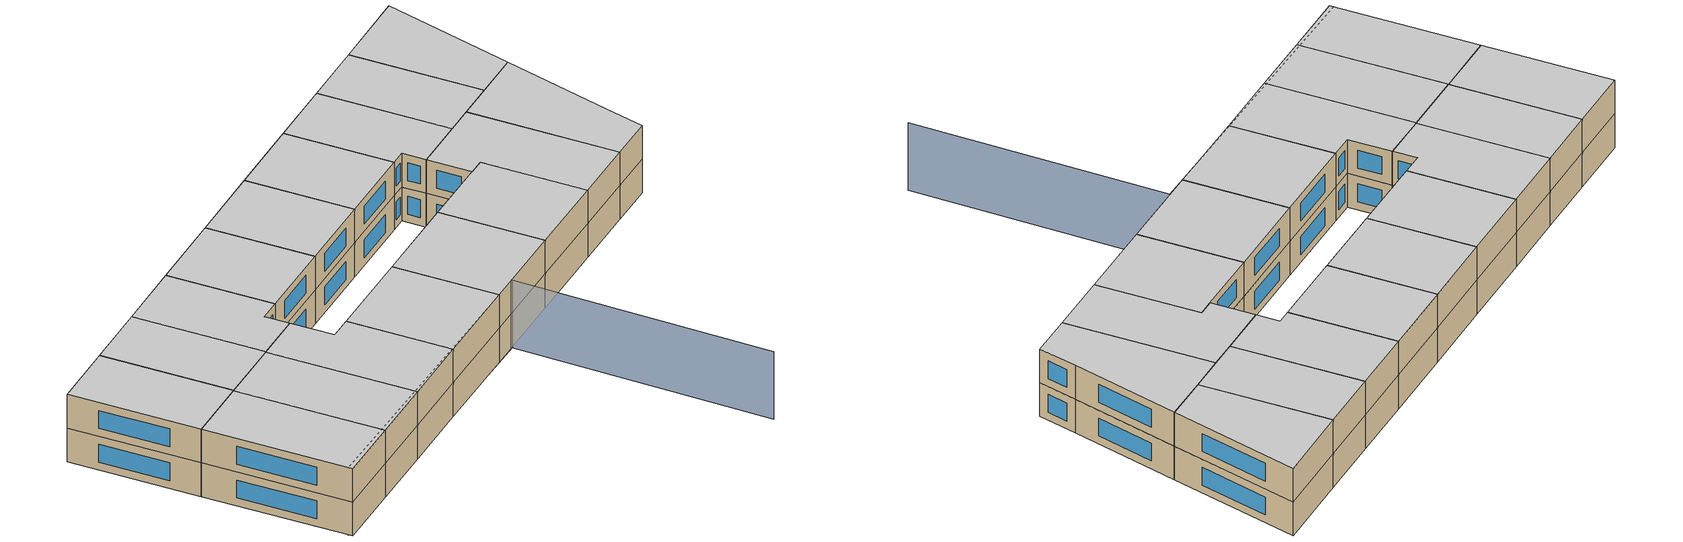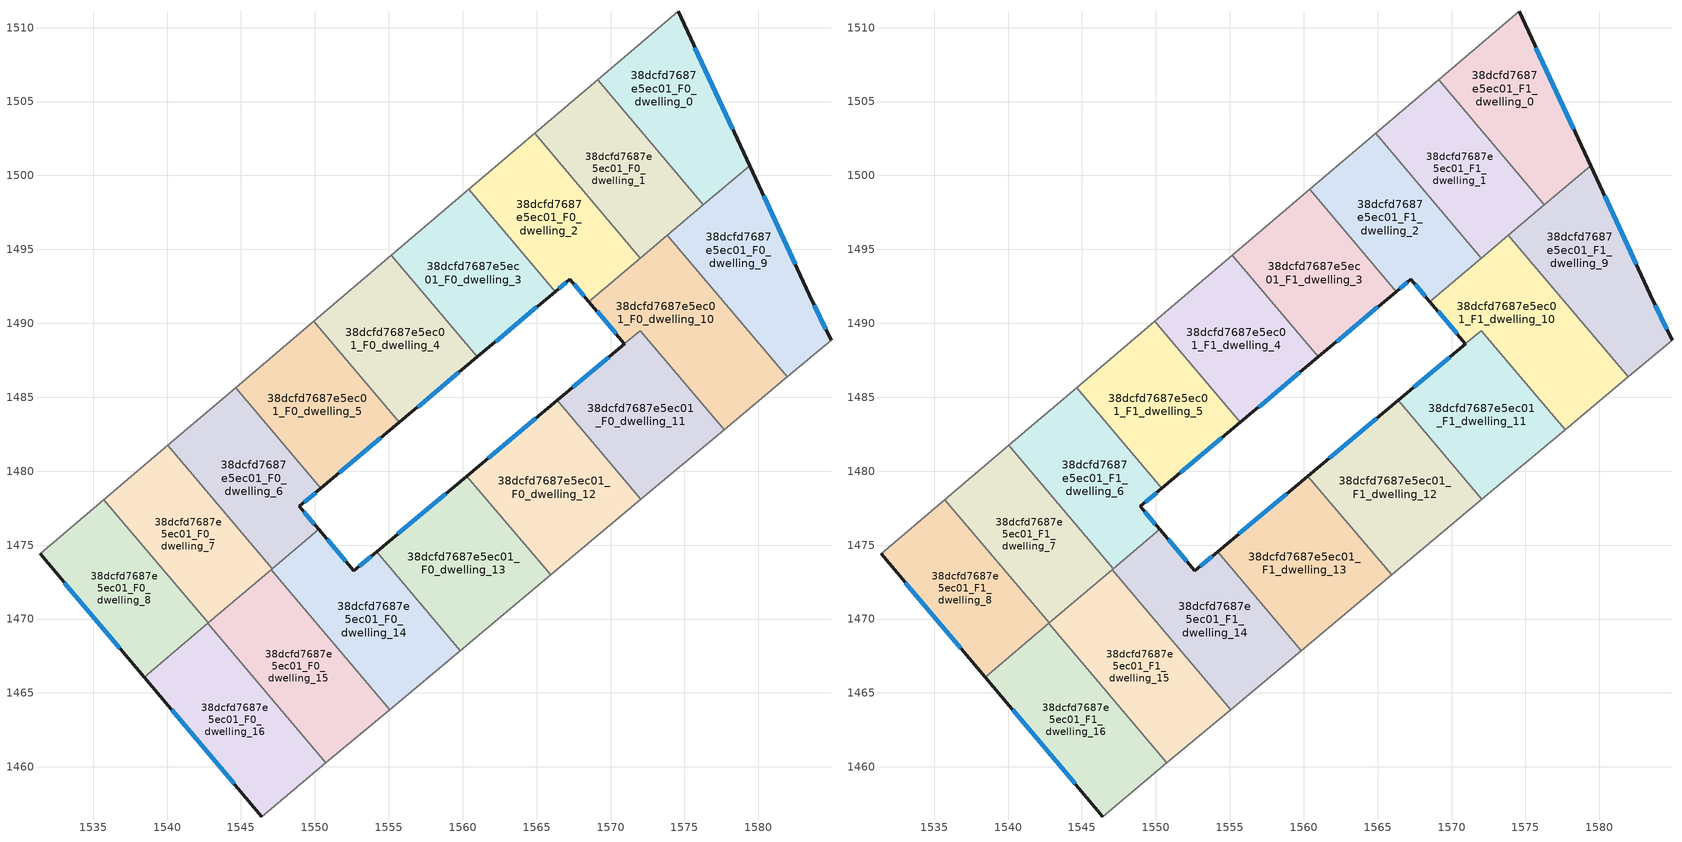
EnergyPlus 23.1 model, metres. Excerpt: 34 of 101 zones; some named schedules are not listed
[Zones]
38dcfd7687e5ec01_F0_dwelling_0
 floor ground (EU_floor_Construction): 1574.57,1511.1 1579.4,1500.67 1576.28,1498.03 1569.14,1506.48 z0
 wall outside (EU_wall_Construction): 1579.4,1500.67 1574.57,1511.1 z0:3
 wall adiabatic (EU_wall_Construction): 1574.57,1511.1 1569.14,1506.48 z0:3
 wall to 38dcfd7687e5ec01_F0_dwelling_1 (EU_wall_Construction): 1569.14,1506.48 1576.28,1498.03 z0:3
 wall to 38dcfd7687e5ec01_F0_dwelling_9 (EU_wall_Construction): 1576.28,1498.03 1579.4,1500.67 z0:3
 window (EU_Window_Construction): 1578.26,1503.11 1575.7,1508.65 z0.7:2.3
38dcfd7687e5ec01_F0_dwelling_1
 floor ground (EU_floor_Construction): 1569.14,1506.48 1576.28,1498.03 1572,1494.41 1564.87,1502.85 z0
 wall to 38dcfd7687e5ec01_F0_dwelling_2 (EU_wall_Construction): 1564.87,1502.85 1572,1494.41 z0:3
 wall adiabatic (EU_wall_Construction): 1569.14,1506.48 1564.87,1502.85 z0:3
 wall to 38dcfd7687e5ec01_F0_dwelling_10 (EU_wall_Construction): 1572,1494.41 1573.85,1495.97 z0:3
 wall to 38dcfd7687e5ec01_F0_dwelling_9 (EU_wall_Construction): 1573.85,1495.98 1576.28,1498.03 z0:3
38dcfd7687e5ec01_F0_dwelling_10
 floor ground (EU_floor_Construction): 1573.84,1495.97 1581.95,1486.38 1577.68,1482.82 1572.02,1489.52 1570.94,1488.61 1568.52,1491.48 z0
 wall outside (EU_wall_Construction): 1568.52,1491.48 1570.94,1488.61 z0:3
 wall adiabatic (EU_wall_Construction): 1577.68,1482.82 1581.95,1486.38 z0:3
 wall to 38dcfd7687e5ec01_F0_dwelling_9 (EU_wall_Construction): 1581.95,1486.38 1573.84,1495.97 z0:3
 wall to 38dcfd7687e5ec01_F0_dwelling_11 (EU_wall_Construction): 1572.02,1489.51 1577.68,1482.82 / 1570.94,1488.61 1572.02,1489.52 z0:3
 wall to 38dcfd7687e5ec01_F0_dwelling_2 (EU_wall_Construction): 1572,1494.41 1568.52,1491.48 z0:3
 window (EU_Window_Construction): 1569.09,1490.8 1570.37,1489.28 z0.7:2.3
38dcfd7687e5ec01_F0_dwelling_11
 floor ground (EU_floor_Construction): 1572.02,1489.51 1577.68,1482.82 1572.04,1478.1 1566.39,1484.79 z0
 wall outside (EU_wall_Construction): 1570.94,1488.61 1566.39,1484.79 z0:3
 wall adiabatic (EU_wall_Construction): 1572.04,1478.1 1577.68,1482.82 z0:3
 wall to 38dcfd7687e5ec01_F0_dwelling_12 (EU_wall_Construction): 1566.39,1484.79 1572.04,1478.1 z0:3
 window (EU_Window_Construction): 1569.87,1487.71 1567.46,1485.69 z0.7:2.3
38dcfd7687e5ec01_F0_dwelling_12
 floor ground (EU_floor_Construction): 1566.39,1484.79 1572.04,1478.1 1565.94,1472.99 1560.29,1479.67 z0
 wall outside (EU_wall_Construction): 1566.39,1484.79 1560.29,1479.67 z0:3
 wall adiabatic (EU_wall_Construction): 1565.94,1472.99 1572.04,1478.1 z0:3
 wall to 38dcfd7687e5ec01_F0_dwelling_13 (EU_wall_Construction): 1560.29,1479.67 1565.94,1472.99 z0:3
 window (EU_Window_Construction): 1564.96,1483.59 1561.72,1480.88 z0.7:2.3
38dcfd7687e5ec01_F0_dwelling_13
 floor ground (EU_floor_Construction): 1560.29,1479.67 1565.94,1472.99 1559.83,1467.87 1554.18,1474.55 z0
 wall outside (EU_wall_Construction): 1560.29,1479.67 1554.18,1474.55 z0:3
 wall adiabatic (EU_wall_Construction): 1559.83,1467.87 1565.94,1472.99 z0:3
 wall to 38dcfd7687e5ec01_F0_dwelling_14 (EU_wall_Construction): 1554.18,1474.55 1559.83,1467.87 z0:3
 window (EU_Window_Construction): 1558.86,1478.47 1555.62,1475.75 z0.7:2.3
38dcfd7687e5ec01_F0_dwelling_14
 floor ground (EU_floor_Construction): 1554.18,1474.55 1559.83,1467.87 1555.06,1463.88 1547.06,1473.35 1550.27,1476.06 1552.64,1473.25 z0
 wall outside (EU_wall_Construction): 1554.18,1474.55 1552.64,1473.25 1550.27,1476.06 z0:3
 wall adiabatic (EU_wall_Construction): 1555.06,1463.88 1559.83,1467.87 z0:3
 wall to 38dcfd7687e5ec01_F0_dwelling_15 (EU_wall_Construction): 1547.06,1473.35 1555.06,1463.88 z0:3
 wall to 38dcfd7687e5ec01_F0_dwelling_6 (EU_wall_Construction): 1550.27,1476.06 1547.12,1473.4 z0:3
 wall to 38dcfd7687e5ec01_F0_dwelling_7 (EU_wall_Construction): 1547.12,1473.4 1547.06,1473.35 z0:3
 window (EU_Window_Construction): 1552.08,1473.91 1550.83,1475.4 / 1553.82,1474.25 1553,1473.56 z0.7:2.3
38dcfd7687e5ec01_F0_dwelling_15
 floor ground (EU_floor_Construction): 1547.06,1473.35 1555.06,1463.88 1550.74,1460.26 1542.76,1469.71 z0
 wall adiabatic (EU_wall_Construction): 1550.74,1460.26 1555.06,1463.88 z0:3
 wall to 38dcfd7687e5ec01_F0_dwelling_16 (EU_wall_Construction): 1542.76,1469.71 1550.74,1460.26 z0:3
 wall to 38dcfd7687e5ec01_F0_dwelling_7 (EU_wall_Construction): 1547.06,1473.35 1542.79,1469.74 z0:3
 wall to 38dcfd7687e5ec01_F0_dwelling_8 (EU_wall_Construction): 1542.79,1469.74 1542.76,1469.71 z0:3
38dcfd7687e5ec01_F0_dwelling_16
 floor ground (EU_floor_Construction): 1542.76,1469.71 1550.74,1460.26 1546.42,1456.64 1538.45,1466.07 z0
 wall outside (EU_wall_Construction): 1538.45,1466.07 1546.42,1456.64 z0:3
 wall adiabatic (EU_wall_Construction): 1546.42,1456.64 1550.74,1460.26 z0:3
 wall to 38dcfd7687e5ec01_F0_dwelling_8 (EU_wall_Construction): 1542.76,1469.71 1538.45,1466.07 z0:3
 window (EU_Window_Construction): 1540.32,1463.86 1544.55,1458.86 z0.7:2.3
38dcfd7687e5ec01_F0_dwelling_2
 floor ground (EU_floor_Construction): 1564.87,1502.85 1572,1494.41 1568.52,1491.48 1567.24,1492.99 1566.25,1492.15 1560.41,1499.06 z0
 wall outside (EU_wall_Construction): 1566.25,1492.15 1567.24,1492.99 1568.52,1491.48 z0:3
 wall to 38dcfd7687e5ec01_F0_dwelling_3 (EU_wall_Construction): 1560.41,1499.06 1566.25,1492.15 z0:3
 wall adiabatic (EU_wall_Construction): 1564.87,1502.85 1560.41,1499.06 z0:3
 window (EU_Window_Construction): 1567.54,1492.63 1568.22,1491.83 / 1566.48,1492.35 1567.01,1492.79 z0.7:2.3
38dcfd7687e5ec01_F0_dwelling_3
 floor ground (EU_floor_Construction): 1560.41,1499.06 1566.25,1492.15 1560.99,1487.73 1555.18,1494.61 z0
 wall outside (EU_wall_Construction): 1560.99,1487.73 1566.25,1492.15 z0:3
 wall to 38dcfd7687e5ec01_F0_dwelling_4 (EU_wall_Construction): 1555.18,1494.61 1560.99,1487.73 z0:3
 wall adiabatic (EU_wall_Construction): 1560.41,1499.06 1555.18,1494.61 z0:3
 window (EU_Window_Construction): 1562.22,1488.77 1565.01,1491.11 z0.7:2.3
38dcfd7687e5ec01_F0_dwelling_4
 floor ground (EU_floor_Construction): 1555.18,1494.61 1560.99,1487.73 1555.7,1483.3 1549.92,1490.14 z0
 wall outside (EU_wall_Construction): 1555.7,1483.3 1560.99,1487.73 z0:3
 wall to 38dcfd7687e5ec01_F0_dwelling_5 (EU_wall_Construction): 1549.92,1490.14 1555.7,1483.3 z0:3
 wall adiabatic (EU_wall_Construction): 1555.18,1494.61 1549.92,1490.14 z0:3
 window (EU_Window_Construction): 1556.94,1484.34 1559.75,1486.69 z0.7:2.3
38dcfd7687e5ec01_F0_dwelling_5
 floor ground (EU_floor_Construction): 1549.92,1490.14 1555.7,1483.3 1550.39,1478.84 1544.64,1485.65 z0
 wall outside (EU_wall_Construction): 1550.39,1478.84 1555.7,1483.3 z0:3
 wall to 38dcfd7687e5ec01_F0_dwelling_6 (EU_wall_Construction): 1544.64,1485.65 1550.39,1478.84 z0:3
 wall adiabatic (EU_wall_Construction): 1549.92,1490.14 1544.64,1485.65 z0:3
 window (EU_Window_Construction): 1551.64,1479.89 1554.46,1482.25 z0.7:2.3
38dcfd7687e5ec01_F0_dwelling_6
 floor ground (EU_floor_Construction): 1544.64,1485.65 1550.39,1478.84 1548.95,1477.63 1550.27,1476.06 1547.12,1473.39 1540.05,1481.76 z0
 wall outside (EU_wall_Construction): 1550.27,1476.06 1548.95,1477.63 1550.39,1478.84 z0:3
 wall to 38dcfd7687e5ec01_F0_dwelling_7 (EU_wall_Construction): 1540.05,1481.76 1547.12,1473.39 z0:3
 wall adiabatic (EU_wall_Construction): 1544.64,1485.65 1540.05,1481.76 z0:3
 window (EU_Window_Construction): 1549.29,1477.91 1550.05,1478.55 / 1549.96,1476.43 1549.26,1477.26 z0.7:2.3
38dcfd7687e5ec01_F0_dwelling_7
 floor ground (EU_floor_Construction): 1540.05,1481.76 1547.12,1473.39 1542.79,1469.74 1535.74,1478.08 z0
 wall to 38dcfd7687e5ec01_F0_dwelling_8 (EU_wall_Construction): 1535.74,1478.08 1542.79,1469.74 z0:3
 wall adiabatic (EU_wall_Construction): 1540.05,1481.76 1535.74,1478.08 z0:3
38dcfd7687e5ec01_F0_dwelling_8
 floor ground (EU_floor_Construction): 1535.74,1478.08 1542.79,1469.74 1538.45,1466.07 1531.41,1474.41 z0
 wall outside (EU_wall_Construction): 1531.41,1474.41 1538.45,1466.07 z0:3
 wall adiabatic (EU_wall_Construction): 1535.74,1478.08 1531.41,1474.41 z0:3
 window (EU_Window_Construction): 1533.06,1472.45 1536.8,1468.03 z0.7:2.3
38dcfd7687e5ec01_F0_dwelling_9
 floor ground (EU_floor_Construction): 1579.4,1500.67 1583.43,1491.95 1584.91,1488.87 1581.95,1486.38 1573.84,1495.97 z0
 wall outside (EU_wall_Construction): 1584.91,1488.87 1583.43,1491.95 1579.4,1500.67 z0:3
 wall adiabatic (EU_wall_Construction): 1581.95,1486.38 1584.91,1488.87 z0:3
 window (EU_Window_Construction): 1582.49,1494 1580.35,1498.62 / 1584.56,1489.59 1583.78,1491.23 z0.7:2.3
38dcfd7687e5ec01_F1_dwelling_0
 floor to 38dcfd7687e5ec01_F0_dwelling_0 (EU_floor_Construction): 1574.57,1511.1 1579.4,1500.67 1576.28,1498.03 1569.14,1506.48 z3
 wall outside (EU_wall_Construction): 1579.4,1500.67 1574.57,1511.1 z3:6
 wall adiabatic (EU_wall_Construction): 1574.57,1511.1 1569.14,1506.48 z3:6
 wall to 38dcfd7687e5ec01_F1_dwelling_1 (EU_wall_Construction): 1569.14,1506.48 1576.28,1498.03 z3:6
 wall to 38dcfd7687e5ec01_F1_dwelling_9 (EU_wall_Construction): 1576.28,1498.03 1579.4,1500.67 z3:6
 window (EU_Window_Construction): 1578.26,1503.11 1575.7,1508.65 z3.7:5.3
 ceiling to 38dcfd7687e5ec01_F2_dwelling_0 (EU_floor_Construction): 1579.4,1500.67 1574.57,1511.1 1569.14,1506.48 1576.28,1498.03 z6
38dcfd7687e5ec01_F1_dwelling_1
 floor to 38dcfd7687e5ec01_F0_dwelling_1 (EU_floor_Construction): 1569.14,1506.48 1576.28,1498.03 1572,1494.41 1564.87,1502.85 z3
 wall to 38dcfd7687e5ec01_F1_dwelling_2 (EU_wall_Construction): 1564.87,1502.85 1572,1494.41 z3:6
 wall adiabatic (EU_wall_Construction): 1569.14,1506.48 1564.87,1502.85 z3:6
 wall to 38dcfd7687e5ec01_F1_dwelling_10 (EU_wall_Construction): 1572,1494.41 1573.85,1495.97 z3:6
 wall to 38dcfd7687e5ec01_F1_dwelling_9 (EU_wall_Construction): 1573.85,1495.98 1576.28,1498.03 z3:6
 ceiling to 38dcfd7687e5ec01_F2_dwelling_1 (EU_floor_Construction): 1576.28,1498.03 1569.14,1506.48 1564.87,1502.85 1572,1494.41 z6
38dcfd7687e5ec01_F1_dwelling_10
 floor to 38dcfd7687e5ec01_F0_dwelling_10 (EU_floor_Construction): 1573.84,1495.97 1581.95,1486.38 1577.68,1482.82 1572.02,1489.52 1570.94,1488.61 1568.52,1491.48 z3
 wall outside (EU_wall_Construction): 1568.52,1491.48 1570.94,1488.61 z3:6
 wall adiabatic (EU_wall_Construction): 1577.68,1482.82 1581.95,1486.38 z3:6
 wall to 38dcfd7687e5ec01_F1_dwelling_9 (EU_wall_Construction): 1581.95,1486.38 1573.84,1495.97 z3:6
 wall to 38dcfd7687e5ec01_F1_dwelling_11 (EU_wall_Construction): 1572.02,1489.51 1577.68,1482.82 / 1570.94,1488.61 1572.02,1489.52 z3:6
 wall to 38dcfd7687e5ec01_F1_dwelling_2 (EU_wall_Construction): 1572,1494.41 1568.52,1491.48 z3:6
 window (EU_Window_Construction): 1569.09,1490.8 1570.37,1489.28 z3.7:5.3
 ceiling to 38dcfd7687e5ec01_F2_dwelling_10 (EU_floor_Construction): 1581.95,1486.38 1573.84,1495.97 1568.52,1491.48 1570.94,1488.61 1572.02,1489.52 1577.68,1482.82 z6
38dcfd7687e5ec01_F1_dwelling_11
 floor to 38dcfd7687e5ec01_F0_dwelling_11 (EU_floor_Construction): 1572.02,1489.51 1577.68,1482.82 1572.04,1478.1 1566.39,1484.79 z3
 wall outside (EU_wall_Construction): 1570.94,1488.61 1566.39,1484.79 z3:6
 wall adiabatic (EU_wall_Construction): 1572.04,1478.1 1577.68,1482.82 z3:6
 wall to 38dcfd7687e5ec01_F1_dwelling_12 (EU_wall_Construction): 1566.39,1484.79 1572.04,1478.1 z3:6
 window (EU_Window_Construction): 1569.87,1487.71 1567.46,1485.69 z3.7:5.3
 ceiling to 38dcfd7687e5ec01_F2_dwelling_11 (EU_floor_Construction): 1577.68,1482.82 1572.02,1489.51 1566.39,1484.79 1572.04,1478.1 z6
38dcfd7687e5ec01_F1_dwelling_12
 floor to 38dcfd7687e5ec01_F0_dwelling_12 (EU_floor_Construction): 1566.39,1484.79 1572.04,1478.1 1565.94,1472.99 1560.29,1479.67 z3
 wall outside (EU_wall_Construction): 1566.39,1484.79 1560.29,1479.67 z3:6
 wall adiabatic (EU_wall_Construction): 1565.94,1472.99 1572.04,1478.1 z3:6
 wall to 38dcfd7687e5ec01_F1_dwelling_13 (EU_wall_Construction): 1560.29,1479.67 1565.94,1472.99 z3:6
 window (EU_Window_Construction): 1564.96,1483.59 1561.72,1480.88 z3.7:5.3
 ceiling to 38dcfd7687e5ec01_F2_dwelling_12 (EU_floor_Construction): 1572.04,1478.1 1566.39,1484.79 1560.29,1479.67 1565.94,1472.99 z6
38dcfd7687e5ec01_F1_dwelling_13
 floor to 38dcfd7687e5ec01_F0_dwelling_13 (EU_floor_Construction): 1560.29,1479.67 1565.94,1472.99 1559.83,1467.87 1554.18,1474.55 z3
 wall outside (EU_wall_Construction): 1560.29,1479.67 1554.18,1474.55 z3:6
 wall adiabatic (EU_wall_Construction): 1559.83,1467.87 1565.94,1472.99 z3:6
 wall to 38dcfd7687e5ec01_F1_dwelling_14 (EU_wall_Construction): 1554.18,1474.55 1559.83,1467.87 z3:6
 window (EU_Window_Construction): 1558.86,1478.47 1555.62,1475.75 z3.7:5.3
 ceiling to 38dcfd7687e5ec01_F2_dwelling_13 (EU_floor_Construction): 1565.94,1472.99 1560.29,1479.67 1554.18,1474.55 1559.83,1467.87 z6
38dcfd7687e5ec01_F1_dwelling_14
 floor to 38dcfd7687e5ec01_F0_dwelling_14 (EU_floor_Construction): 1554.18,1474.55 1559.83,1467.87 1555.06,1463.88 1547.06,1473.35 1550.27,1476.06 1552.64,1473.25 z3
 wall outside (EU_wall_Construction): 1554.18,1474.55 1552.64,1473.25 1550.27,1476.06 z3:6
 wall adiabatic (EU_wall_Construction): 1555.06,1463.88 1559.83,1467.87 z3:6
 wall to 38dcfd7687e5ec01_F1_dwelling_15 (EU_wall_Construction): 1547.06,1473.35 1555.06,1463.88 z3:6
 wall to 38dcfd7687e5ec01_F1_dwelling_6 (EU_wall_Construction): 1550.27,1476.06 1547.12,1473.4 z3:6
 wall to 38dcfd7687e5ec01_F1_dwelling_7 (EU_wall_Construction): 1547.12,1473.4 1547.06,1473.35 z3:6
 window (EU_Window_Construction): 1552.08,1473.91 1550.83,1475.4 / 1553.82,1474.25 1553,1473.56 z3.7:5.3
 ceiling to 38dcfd7687e5ec01_F2_dwelling_14 (EU_floor_Construction): 1559.83,1467.87 1554.18,1474.55 1552.64,1473.25 1550.27,1476.06 1547.06,1473.35 1555.06,1463.88 z6
38dcfd7687e5ec01_F1_dwelling_15
 floor to 38dcfd7687e5ec01_F0_dwelling_15 (EU_floor_Construction): 1547.06,1473.35 1555.06,1463.88 1550.74,1460.26 1542.76,1469.71 z3
 wall adiabatic (EU_wall_Construction): 1550.74,1460.26 1555.06,1463.88 z3:6
 wall to 38dcfd7687e5ec01_F1_dwelling_16 (EU_wall_Construction): 1542.76,1469.71 1550.74,1460.26 z3:6
 wall to 38dcfd7687e5ec01_F1_dwelling_7 (EU_wall_Construction): 1547.06,1473.35 1542.79,1469.74 z3:6
 wall to 38dcfd7687e5ec01_F1_dwelling_8 (EU_wall_Construction): 1542.79,1469.74 1542.76,1469.71 z3:6
 ceiling to 38dcfd7687e5ec01_F2_dwelling_15 (EU_floor_Construction): 1555.06,1463.88 1547.06,1473.35 1542.76,1469.71 1550.74,1460.26 z6
38dcfd7687e5ec01_F1_dwelling_16
 floor to 38dcfd7687e5ec01_F0_dwelling_16 (EU_floor_Construction): 1542.76,1469.71 1550.74,1460.26 1546.42,1456.64 1538.45,1466.07 z3
 wall outside (EU_wall_Construction): 1538.45,1466.07 1546.42,1456.64 z3:6
 wall adiabatic (EU_wall_Construction): 1546.42,1456.64 1550.74,1460.26 z3:6
 wall to 38dcfd7687e5ec01_F1_dwelling_8 (EU_wall_Construction): 1542.76,1469.71 1538.45,1466.07 z3:6
 window (EU_Window_Construction): 1540.32,1463.86 1544.55,1458.86 z3.7:5.3
 ceiling to 38dcfd7687e5ec01_F2_dwelling_16 (EU_floor_Construction): 1550.74,1460.26 1542.76,1469.71 1538.45,1466.07 1546.42,1456.64 z6
38dcfd7687e5ec01_F1_dwelling_2
 floor to 38dcfd7687e5ec01_F0_dwelling_2 (EU_floor_Construction): 1564.87,1502.85 1572,1494.41 1568.52,1491.48 1567.24,1492.99 1566.25,1492.15 1560.41,1499.06 z3
 wall outside (EU_wall_Construction): 1566.25,1492.15 1567.24,1492.99 1568.52,1491.48 z3:6
 wall to 38dcfd7687e5ec01_F1_dwelling_3 (EU_wall_Construction): 1560.41,1499.06 1566.25,1492.15 z3:6
 wall adiabatic (EU_wall_Construction): 1564.87,1502.85 1560.41,1499.06 z3:6
 window (EU_Window_Construction): 1567.54,1492.63 1568.22,1491.83 / 1566.48,1492.35 1567.01,1492.79 z3.7:5.3
 ceiling to 38dcfd7687e5ec01_F2_dwelling_2 (EU_floor_Construction): 1572,1494.41 1564.87,1502.85 1560.41,1499.06 1566.25,1492.15 1567.24,1492.99 1568.52,1491.48 z6
38dcfd7687e5ec01_F1_dwelling_3
 floor to 38dcfd7687e5ec01_F0_dwelling_3 (EU_floor_Construction): 1560.41,1499.06 1566.25,1492.15 1560.99,1487.73 1555.18,1494.61 z3
 wall outside (EU_wall_Construction): 1560.99,1487.73 1566.25,1492.15 z3:6
 wall to 38dcfd7687e5ec01_F1_dwelling_4 (EU_wall_Construction): 1555.18,1494.61 1560.99,1487.73 z3:6
 wall adiabatic (EU_wall_Construction): 1560.41,1499.06 1555.18,1494.61 z3:6
 window (EU_Window_Construction): 1562.22,1488.77 1565.01,1491.11 z3.7:5.3
 ceiling to 38dcfd7687e5ec01_F2_dwelling_3 (EU_floor_Construction): 1566.25,1492.15 1560.41,1499.06 1555.18,1494.61 1560.99,1487.73 z6
38dcfd7687e5ec01_F1_dwelling_4
 floor to 38dcfd7687e5ec01_F0_dwelling_4 (EU_floor_Construction): 1555.18,1494.61 1560.99,1487.73 1555.7,1483.3 1549.92,1490.14 z3
 wall outside (EU_wall_Construction): 1555.7,1483.3 1560.99,1487.73 z3:6
 wall to 38dcfd7687e5ec01_F1_dwelling_5 (EU_wall_Construction): 1549.92,1490.14 1555.7,1483.3 z3:6
 wall adiabatic (EU_wall_Construction): 1555.18,1494.61 1549.92,1490.14 z3:6
 window (EU_Window_Construction): 1556.94,1484.34 1559.75,1486.69 z3.7:5.3
 ceiling to 38dcfd7687e5ec01_F2_dwelling_4 (EU_floor_Construction): 1560.99,1487.73 1555.18,1494.61 1549.92,1490.14 1555.7,1483.3 z6
38dcfd7687e5ec01_F1_dwelling_5
 floor to 38dcfd7687e5ec01_F0_dwelling_5 (EU_floor_Construction): 1549.92,1490.14 1555.7,1483.3 1550.39,1478.84 1544.64,1485.65 z3
 wall outside (EU_wall_Construction): 1550.39,1478.84 1555.7,1483.3 z3:6
 wall to 38dcfd7687e5ec01_F1_dwelling_6 (EU_wall_Construction): 1544.64,1485.65 1550.39,1478.84 z3:6
 wall adiabatic (EU_wall_Construction): 1549.92,1490.14 1544.64,1485.65 z3:6
 window (EU_Window_Construction): 1551.64,1479.89 1554.46,1482.25 z3.7:5.3
 ceiling to 38dcfd7687e5ec01_F2_dwelling_5 (EU_floor_Construction): 1555.7,1483.3 1549.92,1490.14 1544.64,1485.65 1550.39,1478.84 z6
38dcfd7687e5ec01_F1_dwelling_6
 floor to 38dcfd7687e5ec01_F0_dwelling_6 (EU_floor_Construction): 1544.64,1485.65 1550.39,1478.84 1548.95,1477.63 1550.27,1476.06 1547.12,1473.39 1540.05,1481.76 z3
 wall outside (EU_wall_Construction): 1550.27,1476.06 1548.95,1477.63 1550.39,1478.84 z3:6
 wall to 38dcfd7687e5ec01_F1_dwelling_7 (EU_wall_Construction): 1540.05,1481.76 1547.12,1473.39 z3:6
 wall adiabatic (EU_wall_Construction): 1544.64,1485.65 1540.05,1481.76 z3:6
 window (EU_Window_Construction): 1549.29,1477.91 1550.05,1478.55 / 1549.96,1476.43 1549.26,1477.26 z3.7:5.3
 ceiling to 38dcfd7687e5ec01_F2_dwelling_6 (EU_floor_Construction): 1550.27,1476.06 1548.95,1477.63 1550.39,1478.84 1544.64,1485.65 1540.05,1481.76 1547.12,1473.39 z6
38dcfd7687e5ec01_F1_dwelling_7
 floor to 38dcfd7687e5ec01_F0_dwelling_7 (EU_floor_Construction): 1540.05,1481.76 1547.12,1473.39 1542.79,1469.74 1535.74,1478.08 z3
 wall to 38dcfd7687e5ec01_F1_dwelling_8 (EU_wall_Construction): 1535.74,1478.08 1542.79,1469.74 z3:6
 wall adiabatic (EU_wall_Construction): 1540.05,1481.76 1535.74,1478.08 z3:6
 ceiling to 38dcfd7687e5ec01_F2_dwelling_7 (EU_floor_Construction): 1547.12,1473.39 1540.05,1481.76 1535.74,1478.08 1542.79,1469.74 z6
38dcfd7687e5ec01_F1_dwelling_8
 floor to 38dcfd7687e5ec01_F0_dwelling_8 (EU_floor_Construction): 1535.74,1478.08 1542.79,1469.74 1538.45,1466.07 1531.41,1474.41 z3
 wall outside (EU_wall_Construction): 1531.41,1474.41 1538.45,1466.07 z3:6
 wall adiabatic (EU_wall_Construction): 1535.74,1478.08 1531.41,1474.41 z3:6
 window (EU_Window_Construction): 1533.06,1472.45 1536.8,1468.03 z3.7:5.3
 ceiling to 38dcfd7687e5ec01_F2_dwelling_8 (EU_floor_Construction): 1542.79,1469.74 1535.74,1478.08 1531.41,1474.41 1538.45,1466.07 z6
38dcfd7687e5ec01_F1_dwelling_9
 floor to 38dcfd7687e5ec01_F0_dwelling_9 (EU_floor_Construction): 1579.4,1500.67 1583.43,1491.95 1584.91,1488.87 1581.95,1486.38 1573.84,1495.97 z3
 wall outside (EU_wall_Construction): 1584.91,1488.87 1583.43,1491.95 1579.4,1500.67 z3:6
 wall adiabatic (EU_wall_Construction): 1581.95,1486.38 1584.91,1488.87 z3:6
 window (EU_Window_Construction): 1582.49,1494 1580.35,1498.62 / 1584.56,1489.59 1583.78,1491.23 z3.7:5.3
 ceiling to 38dcfd7687e5ec01_F2_dwelling_9 (EU_floor_Construction): 1584.91,1488.87 1583.43,1491.95 1579.4,1500.67 1573.84,1495.97 1581.95,1486.38 z6
shading: 1546.16,1456.86 1567.59,1474.31 / 1567.59,1474.31 1581.17,1457.63 z0:6
[Building]
EU S2 Campaign: North Axis=0; Terrain=City; Solar Distribution=FullExterior
[Site:Location]
Budapest.Ferenc.Liszt.Intl.AP: Latitude=47.437; Longitude=19.256; Time Zone=1; Elevation=185
[SizingPeriod:WeatherFileDays]
AnnualSizingPeriod: Begin Month=1; Begin Day of Month=1; End Month=12; End Day of Month=31; Day of Week for Start Day=Monday; Use Weather File Daylight Saving Period=No; Use Weather File Rain and Snow Indicators=No
[MATERIAL]
EU_InternalMass_Material: Roughness=MediumRough; Thickness=0.1; Conductivity=1; Density=1800; Specific Heat=900; Thermal Absorptance=0.9; Solar Absorptance=0.7; Visible Absorptance=0.7
[MATERIAL:NOMASS] Roughness=MediumRough; Thermal Absorptance=0.9; Solar Absorptance=0.7; Visible Absorptance=0.7
Name | Thermal Resistance
EU_wall_NoMass | 0.832559
EU_floor_NoMass | 0.872794
[WINDOWMATERIAL:SIMPLEGLAZINGSYSTEM]
EU_Window_SimpleGlazing: UFactor=2.79869; Solar Heat Gain Coefficient=0.75; Visible Transmittance=0.75
[CONSTRUCTION]
EU_wall_Construction: EU_wall_NoMass
EU_floor_Construction: EU_floor_NoMass
EU_Window_Construction: EU_Window_SimpleGlazing
EU_InternalMass_Construction: EU_InternalMass_Material
[ZONE] Type=1; Multiplier=1; Ceiling Height=autocalculate; Floor Area=autocalculate; Part of Total Floor Area=Yes
Name | Volume
38dcfd7687e5ec01_F0_dwelling_0; 38dcfd7687e5ec01_F1_dwelling_0 | 186.011
38dcfd7687e5ec01_F0_dwelling_1; 38dcfd7687e5ec01_F1_dwelling_1 | 186.009
38dcfd7687e5ec01_F0_dwelling_10; 38dcfd7687e5ec01_F1_dwelling_10 | 225.126
38dcfd7687e5ec01_F0_dwelling_11; 38dcfd7687e5ec01_F1_dwelling_11 | 193.333
38dcfd7687e5ec01_F0_dwelling_12; 38dcfd7687e5ec01_F1_dwelling_12 | 209.229
38dcfd7687e5ec01_F0_dwelling_13; 38dcfd7687e5ec01_F1_dwelling_13 | 209.214
38dcfd7687e5ec01_F0_dwelling_14; 38dcfd7687e5ec01_F1_dwelling_14 | 209.265
38dcfd7687e5ec01_F0_dwelling_15; 38dcfd7687e5ec01_F1_dwelling_15 | 209.24
38dcfd7687e5ec01_F0_dwelling_16; 38dcfd7687e5ec01_F1_dwelling_16 | 209.228
38dcfd7687e5ec01_F0_dwelling_2; 38dcfd7687e5ec01_F1_dwelling_2 | 185.992
38dcfd7687e5ec01_F0_dwelling_3; 38dcfd7687e5ec01_F1_dwelling_3 | 186.001
38dcfd7687e5ec01_F0_dwelling_4; 38dcfd7687e5ec01_F1_dwelling_4; 38dcfd7687e5ec01_F0_dwelling_5; 38dcfd7687e5ec01_F1_dwelling_5 | 185.989
38dcfd7687e5ec01_F0_dwelling_6; 38dcfd7687e5ec01_F1_dwelling_6 | 186.016
38dcfd7687e5ec01_F0_dwelling_7; 38dcfd7687e5ec01_F1_dwelling_7 | 185.986
38dcfd7687e5ec01_F0_dwelling_8; 38dcfd7687e5ec01_F1_dwelling_8 | 186.013
38dcfd7687e5ec01_F0_dwelling_9; 38dcfd7687e5ec01_F1_dwelling_9 | 209.227
[INTERNALMASS] Construction=EU_InternalMass_Construction
Name | Zone or ZoneList | Surface Area
38dcfd7687e5ec01_F0_dwelling_0_EU_InternalMass | 38dcfd7687e5ec01_F0_dwelling_0 | 62.0038
38dcfd7687e5ec01_F0_dwelling_1_EU_InternalMass | 38dcfd7687e5ec01_F0_dwelling_1 | 62.0031
38dcfd7687e5ec01_F0_dwelling_2_EU_InternalMass | 38dcfd7687e5ec01_F0_dwelling_2 | 61.9976
38dcfd7687e5ec01_F0_dwelling_3_EU_InternalMass | 38dcfd7687e5ec01_F0_dwelling_3 | 62.0003
38dcfd7687e5ec01_F0_dwelling_4_EU_InternalMass | 38dcfd7687e5ec01_F0_dwelling_4 | 61.9963
38dcfd7687e5ec01_F0_dwelling_5_EU_InternalMass | 38dcfd7687e5ec01_F0_dwelling_5 | 61.9966
38dcfd7687e5ec01_F0_dwelling_6_EU_InternalMass | 38dcfd7687e5ec01_F0_dwelling_6 | 62.0054
38dcfd7687e5ec01_F0_dwelling_7_EU_InternalMass | 38dcfd7687e5ec01_F0_dwelling_7 | 61.995
38dcfd7687e5ec01_F0_dwelling_8_EU_InternalMass | 38dcfd7687e5ec01_F0_dwelling_8 | 62.0041
38dcfd7687e5ec01_F0_dwelling_9_EU_InternalMass | 38dcfd7687e5ec01_F0_dwelling_9 | 69.7422
38dcfd7687e5ec01_F0_dwelling_10_EU_InternalMass | 38dcfd7687e5ec01_F0_dwelling_10 | 75.0416
38dcfd7687e5ec01_F0_dwelling_11_EU_InternalMass | 38dcfd7687e5ec01_F0_dwelling_11 | 64.4641
38dcfd7687e5ec01_F0_dwelling_12_EU_InternalMass | 38dcfd7687e5ec01_F0_dwelling_12 | 69.7432
38dcfd7687e5ec01_F0_dwelling_13_EU_InternalMass | 38dcfd7687e5ec01_F0_dwelling_13 | 69.7382
38dcfd7687e5ec01_F0_dwelling_14_EU_InternalMass | 38dcfd7687e5ec01_F0_dwelling_14 | 69.755
38dcfd7687e5ec01_F0_dwelling_15_EU_InternalMass | 38dcfd7687e5ec01_F0_dwelling_15 | 69.7465
38dcfd7687e5ec01_F0_dwelling_16_EU_InternalMass | 38dcfd7687e5ec01_F0_dwelling_16 | 69.7427
38dcfd7687e5ec01_F1_dwelling_0_EU_InternalMass | 38dcfd7687e5ec01_F1_dwelling_0 | 62.0038
38dcfd7687e5ec01_F1_dwelling_1_EU_InternalMass | 38dcfd7687e5ec01_F1_dwelling_1 | 62.0031
38dcfd7687e5ec01_F1_dwelling_2_EU_InternalMass | 38dcfd7687e5ec01_F1_dwelling_2 | 61.9976
38dcfd7687e5ec01_F1_dwelling_3_EU_InternalMass | 38dcfd7687e5ec01_F1_dwelling_3 | 62.0003
38dcfd7687e5ec01_F1_dwelling_4_EU_InternalMass | 38dcfd7687e5ec01_F1_dwelling_4 | 61.9963
38dcfd7687e5ec01_F1_dwelling_5_EU_InternalMass | 38dcfd7687e5ec01_F1_dwelling_5 | 61.9966
38dcfd7687e5ec01_F1_dwelling_6_EU_InternalMass | 38dcfd7687e5ec01_F1_dwelling_6 | 62.0054
38dcfd7687e5ec01_F1_dwelling_7_EU_InternalMass | 38dcfd7687e5ec01_F1_dwelling_7 | 61.995
38dcfd7687e5ec01_F1_dwelling_8_EU_InternalMass | 38dcfd7687e5ec01_F1_dwelling_8 | 62.0041
38dcfd7687e5ec01_F1_dwelling_9_EU_InternalMass | 38dcfd7687e5ec01_F1_dwelling_9 | 69.7422
38dcfd7687e5ec01_F1_dwelling_10_EU_InternalMass | 38dcfd7687e5ec01_F1_dwelling_10 | 75.0416
38dcfd7687e5ec01_F1_dwelling_11_EU_InternalMass | 38dcfd7687e5ec01_F1_dwelling_11 | 64.4641
38dcfd7687e5ec01_F1_dwelling_12_EU_InternalMass | 38dcfd7687e5ec01_F1_dwelling_12 | 69.7432
38dcfd7687e5ec01_F1_dwelling_13_EU_InternalMass | 38dcfd7687e5ec01_F1_dwelling_13 | 69.7382
38dcfd7687e5ec01_F1_dwelling_14_EU_InternalMass | 38dcfd7687e5ec01_F1_dwelling_14 | 69.755
38dcfd7687e5ec01_F1_dwelling_15_EU_InternalMass | 38dcfd7687e5ec01_F1_dwelling_15 | 69.7465
38dcfd7687e5ec01_F1_dwelling_16_EU_InternalMass | 38dcfd7687e5ec01_F1_dwelling_16 | 69.7427
[OTHEREQUIPMENT] Fuel Type=Electricity; Design Level Calculation Method=Watts/Area; Power per Zone Floor Area=1; Fraction Latent=0; Fraction Radiant=0; Fraction Lost=0; Carbon Dioxide Generation Rate=0; EndUse Subcategory=EU_Step8_InternalGains
Name | Zone or ZoneList or Space or SpaceList | Schedule
EU_Step8_InternalGain_38dcfd7687e5ec01_F0_dwelling_0_f000 | 38dcfd7687e5ec01_F0_dwelling_0 | EU_Step8_GainSchedule_38dcfd7687e5ec01_F0_dwelling_0_f000
EU_Step8_InternalGain_38dcfd7687e5ec01_F0_dwelling_1_f000 | 38dcfd7687e5ec01_F0_dwelling_1 | EU_Step8_GainSchedule_38dcfd7687e5ec01_F0_dwelling_1_f000
EU_Step8_InternalGain_38dcfd7687e5ec01_F0_dwelling_2_f000 | 38dcfd7687e5ec01_F0_dwelling_2 | EU_Step8_GainSchedule_38dcfd7687e5ec01_F0_dwelling_2_f000
EU_Step8_InternalGain_38dcfd7687e5ec01_F0_dwelling_3_f000 | 38dcfd7687e5ec01_F0_dwelling_3 | EU_Step8_GainSchedule_38dcfd7687e5ec01_F0_dwelling_3_f000
EU_Step8_InternalGain_38dcfd7687e5ec01_F0_dwelling_4_f000 | 38dcfd7687e5ec01_F0_dwelling_4 | EU_Step8_GainSchedule_38dcfd7687e5ec01_F0_dwelling_4_f000
EU_Step8_InternalGain_38dcfd7687e5ec01_F0_dwelling_5_f000 | 38dcfd7687e5ec01_F0_dwelling_5 | EU_Step8_GainSchedule_38dcfd7687e5ec01_F0_dwelling_5_f000
EU_Step8_InternalGain_38dcfd7687e5ec01_F0_dwelling_6_f000 | 38dcfd7687e5ec01_F0_dwelling_6 | EU_Step8_GainSchedule_38dcfd7687e5ec01_F0_dwelling_6_f000
EU_Step8_InternalGain_38dcfd7687e5ec01_F0_dwelling_7_f000 | 38dcfd7687e5ec01_F0_dwelling_7 | EU_Step8_GainSchedule_38dcfd7687e5ec01_F0_dwelling_7_f000
EU_Step8_InternalGain_38dcfd7687e5ec01_F0_dwelling_8_f000 | 38dcfd7687e5ec01_F0_dwelling_8 | EU_Step8_GainSchedule_38dcfd7687e5ec01_F0_dwelling_8_f000
EU_Step8_InternalGain_38dcfd7687e5ec01_F0_dwelling_9_f000 | 38dcfd7687e5ec01_F0_dwelling_9 | EU_Step8_GainSchedule_38dcfd7687e5ec01_F0_dwelling_9_f000
EU_Step8_InternalGain_38dcfd7687e5ec01_F0_dwelling_10_f000 | 38dcfd7687e5ec01_F0_dwelling_10 | EU_Step8_GainSchedule_38dcfd7687e5ec01_F0_dwelling_10_f000
EU_Step8_InternalGain_38dcfd7687e5ec01_F0_dwelling_11_f000 | 38dcfd7687e5ec01_F0_dwelling_11 | EU_Step8_GainSchedule_38dcfd7687e5ec01_F0_dwelling_11_f000
EU_Step8_InternalGain_38dcfd7687e5ec01_F0_dwelling_12_f000 | 38dcfd7687e5ec01_F0_dwelling_12 | EU_Step8_GainSchedule_38dcfd7687e5ec01_F0_dwelling_12_f000
EU_Step8_InternalGain_38dcfd7687e5ec01_F0_dwelling_13_f000 | 38dcfd7687e5ec01_F0_dwelling_13 | EU_Step8_GainSchedule_38dcfd7687e5ec01_F0_dwelling_13_f000
EU_Step8_InternalGain_38dcfd7687e5ec01_F0_dwelling_14_f000 | 38dcfd7687e5ec01_F0_dwelling_14 | EU_Step8_GainSchedule_38dcfd7687e5ec01_F0_dwelling_14_f000
EU_Step8_InternalGain_38dcfd7687e5ec01_F0_dwelling_15_f000 | 38dcfd7687e5ec01_F0_dwelling_15 | EU_Step8_GainSchedule_38dcfd7687e5ec01_F0_dwelling_15_f000
EU_Step8_InternalGain_38dcfd7687e5ec01_F0_dwelling_16_f000 | 38dcfd7687e5ec01_F0_dwelling_16 | EU_Step8_GainSchedule_38dcfd7687e5ec01_F0_dwelling_16_f000
EU_Step8_InternalGain_38dcfd7687e5ec01_F1_dwelling_0_f000 | 38dcfd7687e5ec01_F1_dwelling_0 | EU_Step8_GainSchedule_38dcfd7687e5ec01_F1_dwelling_0_f000
EU_Step8_InternalGain_38dcfd7687e5ec01_F1_dwelling_1_f000 | 38dcfd7687e5ec01_F1_dwelling_1 | EU_Step8_GainSchedule_38dcfd7687e5ec01_F1_dwelling_1_f000
EU_Step8_InternalGain_38dcfd7687e5ec01_F1_dwelling_2_f000 | 38dcfd7687e5ec01_F1_dwelling_2 | EU_Step8_GainSchedule_38dcfd7687e5ec01_F1_dwelling_2_f000
EU_Step8_InternalGain_38dcfd7687e5ec01_F1_dwelling_3_f000 | 38dcfd7687e5ec01_F1_dwelling_3 | EU_Step8_GainSchedule_38dcfd7687e5ec01_F1_dwelling_3_f000
EU_Step8_InternalGain_38dcfd7687e5ec01_F1_dwelling_4_f000 | 38dcfd7687e5ec01_F1_dwelling_4 | EU_Step8_GainSchedule_38dcfd7687e5ec01_F1_dwelling_4_f000
EU_Step8_InternalGain_38dcfd7687e5ec01_F1_dwelling_5_f000 | 38dcfd7687e5ec01_F1_dwelling_5 | EU_Step8_GainSchedule_38dcfd7687e5ec01_F1_dwelling_5_f000
EU_Step8_InternalGain_38dcfd7687e5ec01_F1_dwelling_6_f000 | 38dcfd7687e5ec01_F1_dwelling_6 | EU_Step8_GainSchedule_38dcfd7687e5ec01_F1_dwelling_6_f000
EU_Step8_InternalGain_38dcfd7687e5ec01_F1_dwelling_7_f000 | 38dcfd7687e5ec01_F1_dwelling_7 | EU_Step8_GainSchedule_38dcfd7687e5ec01_F1_dwelling_7_f000
EU_Step8_InternalGain_38dcfd7687e5ec01_F1_dwelling_8_f000 | 38dcfd7687e5ec01_F1_dwelling_8 | EU_Step8_GainSchedule_38dcfd7687e5ec01_F1_dwelling_8_f000
EU_Step8_InternalGain_38dcfd7687e5ec01_F1_dwelling_9_f000 | 38dcfd7687e5ec01_F1_dwelling_9 | EU_Step8_GainSchedule_38dcfd7687e5ec01_F1_dwelling_9_f000
EU_Step8_InternalGain_38dcfd7687e5ec01_F1_dwelling_10_f000 | 38dcfd7687e5ec01_F1_dwelling_10 | EU_Step8_GainSchedule_38dcfd7687e5ec01_F1_dwelling_10_f000
EU_Step8_InternalGain_38dcfd7687e5ec01_F1_dwelling_11_f000 | 38dcfd7687e5ec01_F1_dwelling_11 | EU_Step8_GainSchedule_38dcfd7687e5ec01_F1_dwelling_11_f000
EU_Step8_InternalGain_38dcfd7687e5ec01_F1_dwelling_12_f000 | 38dcfd7687e5ec01_F1_dwelling_12 | EU_Step8_GainSchedule_38dcfd7687e5ec01_F1_dwelling_12_f000
EU_Step8_InternalGain_38dcfd7687e5ec01_F1_dwelling_13_f000 | 38dcfd7687e5ec01_F1_dwelling_13 | EU_Step8_GainSchedule_38dcfd7687e5ec01_F1_dwelling_13_f000
EU_Step8_InternalGain_38dcfd7687e5ec01_F1_dwelling_14_f000 | 38dcfd7687e5ec01_F1_dwelling_14 | EU_Step8_GainSchedule_38dcfd7687e5ec01_F1_dwelling_14_f000
EU_Step8_InternalGain_38dcfd7687e5ec01_F1_dwelling_15_f000 | 38dcfd7687e5ec01_F1_dwelling_15 | EU_Step8_GainSchedule_38dcfd7687e5ec01_F1_dwelling_15_f000
EU_Step8_InternalGain_38dcfd7687e5ec01_F1_dwelling_16_f000 | 38dcfd7687e5ec01_F1_dwelling_16 | EU_Step8_GainSchedule_38dcfd7687e5ec01_F1_dwelling_16_f000
[ZONEVENTILATION:DESIGNFLOWRATE] Schedule=EU_AlwaysOn; Design Flow Rate Calculation Method=AirChanges/Hour; Air Changes per Hour=0.475469; Ventilation Type=Natural; Fan Pressure Rise=0; Fan Total Efficiency=1; Constant Term Coefficient=1; Temperature Term Coefficient=0; Velocity Term Coefficient=0; Velocity Squared Term Coefficient=0; Minimum Indoor Temperature=-100; Maximum Indoor Temperature=100; Delta Temperature=-100; Minimum Outdoor Temperature=-100; Maximum Outdoor Temperature=100; Maximum Wind Speed=40
Name | Zone or ZoneList or Space or SpaceList
EU_ConstantAir_38dcfd7687e5ec01_F0_dwelling_0 | 38dcfd7687e5ec01_F0_dwelling_0
EU_ConstantAir_38dcfd7687e5ec01_F0_dwelling_1 | 38dcfd7687e5ec01_F0_dwelling_1
EU_ConstantAir_38dcfd7687e5ec01_F0_dwelling_2 | 38dcfd7687e5ec01_F0_dwelling_2
EU_ConstantAir_38dcfd7687e5ec01_F0_dwelling_3 | 38dcfd7687e5ec01_F0_dwelling_3
EU_ConstantAir_38dcfd7687e5ec01_F0_dwelling_4 | 38dcfd7687e5ec01_F0_dwelling_4
EU_ConstantAir_38dcfd7687e5ec01_F0_dwelling_5 | 38dcfd7687e5ec01_F0_dwelling_5
EU_ConstantAir_38dcfd7687e5ec01_F0_dwelling_6 | 38dcfd7687e5ec01_F0_dwelling_6
EU_ConstantAir_38dcfd7687e5ec01_F0_dwelling_7 | 38dcfd7687e5ec01_F0_dwelling_7
EU_ConstantAir_38dcfd7687e5ec01_F0_dwelling_8 | 38dcfd7687e5ec01_F0_dwelling_8
EU_ConstantAir_38dcfd7687e5ec01_F0_dwelling_9 | 38dcfd7687e5ec01_F0_dwelling_9
EU_ConstantAir_38dcfd7687e5ec01_F0_dwelling_10 | 38dcfd7687e5ec01_F0_dwelling_10
EU_ConstantAir_38dcfd7687e5ec01_F0_dwelling_11 | 38dcfd7687e5ec01_F0_dwelling_11
EU_ConstantAir_38dcfd7687e5ec01_F0_dwelling_12 | 38dcfd7687e5ec01_F0_dwelling_12
EU_ConstantAir_38dcfd7687e5ec01_F0_dwelling_13 | 38dcfd7687e5ec01_F0_dwelling_13
EU_ConstantAir_38dcfd7687e5ec01_F0_dwelling_14 | 38dcfd7687e5ec01_F0_dwelling_14
EU_ConstantAir_38dcfd7687e5ec01_F0_dwelling_15 | 38dcfd7687e5ec01_F0_dwelling_15
EU_ConstantAir_38dcfd7687e5ec01_F0_dwelling_16 | 38dcfd7687e5ec01_F0_dwelling_16
EU_ConstantAir_38dcfd7687e5ec01_F1_dwelling_0 | 38dcfd7687e5ec01_F1_dwelling_0
EU_ConstantAir_38dcfd7687e5ec01_F1_dwelling_1 | 38dcfd7687e5ec01_F1_dwelling_1
EU_ConstantAir_38dcfd7687e5ec01_F1_dwelling_2 | 38dcfd7687e5ec01_F1_dwelling_2
EU_ConstantAir_38dcfd7687e5ec01_F1_dwelling_3 | 38dcfd7687e5ec01_F1_dwelling_3
EU_ConstantAir_38dcfd7687e5ec01_F1_dwelling_4 | 38dcfd7687e5ec01_F1_dwelling_4
EU_ConstantAir_38dcfd7687e5ec01_F1_dwelling_5 | 38dcfd7687e5ec01_F1_dwelling_5
EU_ConstantAir_38dcfd7687e5ec01_F1_dwelling_6 | 38dcfd7687e5ec01_F1_dwelling_6
EU_ConstantAir_38dcfd7687e5ec01_F1_dwelling_7 | 38dcfd7687e5ec01_F1_dwelling_7
EU_ConstantAir_38dcfd7687e5ec01_F1_dwelling_8 | 38dcfd7687e5ec01_F1_dwelling_8
EU_ConstantAir_38dcfd7687e5ec01_F1_dwelling_9 | 38dcfd7687e5ec01_F1_dwelling_9
EU_ConstantAir_38dcfd7687e5ec01_F1_dwelling_10 | 38dcfd7687e5ec01_F1_dwelling_10
EU_ConstantAir_38dcfd7687e5ec01_F1_dwelling_11 | 38dcfd7687e5ec01_F1_dwelling_11
EU_ConstantAir_38dcfd7687e5ec01_F1_dwelling_12 | 38dcfd7687e5ec01_F1_dwelling_12
EU_ConstantAir_38dcfd7687e5ec01_F1_dwelling_13 | 38dcfd7687e5ec01_F1_dwelling_13
EU_ConstantAir_38dcfd7687e5ec01_F1_dwelling_14 | 38dcfd7687e5ec01_F1_dwelling_14
EU_ConstantAir_38dcfd7687e5ec01_F1_dwelling_15 | 38dcfd7687e5ec01_F1_dwelling_15
EU_ConstantAir_38dcfd7687e5ec01_F1_dwelling_16 | 38dcfd7687e5ec01_F1_dwelling_16
[HVACTEMPLATE:ZONE:IDEALLOADSAIRSYSTEM] System Availability Schedule=EU_AlwaysOn; Maximum Heating Supply Air Temperature=50; Minimum Cooling Supply Air Temperature=13; Maximum Heating Supply Air Humidity Ratio=0.0156; Minimum Cooling Supply Air Humidity Ratio=0.0077; Heating Limit=NoLimit; Cooling Limit=NoLimit; Heating Availability Schedule=EU_AlwaysOn; Cooling Availability Schedule=EU_CoolingOff; Dehumidification Control Type=ConstantSensibleHeatRatio; Cooling Sensible Heat Ratio=0.7; Dehumidification Setpoint=60; Humidification Control Type=None; Humidification Setpoint=30; Outdoor Air Method=None; Outdoor Air Flow Rate per Person=0.00944; Outdoor Air Flow Rate per Zone Floor Area=0; Outdoor Air Flow Rate per Zone=0; Demand Controlled Ventilation Type=None; Outdoor Air Economizer Type=NoEconomizer; Heat Recovery Type=None; Sensible Heat Recovery Effectiveness=0.7; Latent Heat Recovery Effectiveness=0.65
Name | Template Thermostat
38dcfd7687e5ec01_F0_dwelling_0 | EU_HeatOnly_38dcfd7687e5ec01_F0_dwelling_0
38dcfd7687e5ec01_F0_dwelling_1 | EU_HeatOnly_38dcfd7687e5ec01_F0_dwelling_1
38dcfd7687e5ec01_F0_dwelling_2 | EU_HeatOnly_38dcfd7687e5ec01_F0_dwelling_2
38dcfd7687e5ec01_F0_dwelling_3 | EU_HeatOnly_38dcfd7687e5ec01_F0_dwelling_3
38dcfd7687e5ec01_F0_dwelling_4 | EU_HeatOnly_38dcfd7687e5ec01_F0_dwelling_4
38dcfd7687e5ec01_F0_dwelling_5 | EU_HeatOnly_38dcfd7687e5ec01_F0_dwelling_5
38dcfd7687e5ec01_F0_dwelling_6 | EU_HeatOnly_38dcfd7687e5ec01_F0_dwelling_6
38dcfd7687e5ec01_F0_dwelling_7 | EU_HeatOnly_38dcfd7687e5ec01_F0_dwelling_7
38dcfd7687e5ec01_F0_dwelling_8 | EU_HeatOnly_38dcfd7687e5ec01_F0_dwelling_8
38dcfd7687e5ec01_F0_dwelling_9 | EU_HeatOnly_38dcfd7687e5ec01_F0_dwelling_9
38dcfd7687e5ec01_F0_dwelling_10 | EU_HeatOnly_38dcfd7687e5ec01_F0_dwelling_10
38dcfd7687e5ec01_F0_dwelling_11 | EU_HeatOnly_38dcfd7687e5ec01_F0_dwelling_11
38dcfd7687e5ec01_F0_dwelling_12 | EU_HeatOnly_38dcfd7687e5ec01_F0_dwelling_12
38dcfd7687e5ec01_F0_dwelling_13 | EU_HeatOnly_38dcfd7687e5ec01_F0_dwelling_13
38dcfd7687e5ec01_F0_dwelling_14 | EU_HeatOnly_38dcfd7687e5ec01_F0_dwelling_14
38dcfd7687e5ec01_F0_dwelling_15 | EU_HeatOnly_38dcfd7687e5ec01_F0_dwelling_15
38dcfd7687e5ec01_F0_dwelling_16 | EU_HeatOnly_38dcfd7687e5ec01_F0_dwelling_16
38dcfd7687e5ec01_F1_dwelling_0 | EU_HeatOnly_38dcfd7687e5ec01_F1_dwelling_0
38dcfd7687e5ec01_F1_dwelling_1 | EU_HeatOnly_38dcfd7687e5ec01_F1_dwelling_1
38dcfd7687e5ec01_F1_dwelling_2 | EU_HeatOnly_38dcfd7687e5ec01_F1_dwelling_2
38dcfd7687e5ec01_F1_dwelling_3 | EU_HeatOnly_38dcfd7687e5ec01_F1_dwelling_3
38dcfd7687e5ec01_F1_dwelling_4 | EU_HeatOnly_38dcfd7687e5ec01_F1_dwelling_4
38dcfd7687e5ec01_F1_dwelling_5 | EU_HeatOnly_38dcfd7687e5ec01_F1_dwelling_5
38dcfd7687e5ec01_F1_dwelling_6 | EU_HeatOnly_38dcfd7687e5ec01_F1_dwelling_6
38dcfd7687e5ec01_F1_dwelling_7 | EU_HeatOnly_38dcfd7687e5ec01_F1_dwelling_7
38dcfd7687e5ec01_F1_dwelling_8 | EU_HeatOnly_38dcfd7687e5ec01_F1_dwelling_8
38dcfd7687e5ec01_F1_dwelling_9 | EU_HeatOnly_38dcfd7687e5ec01_F1_dwelling_9
38dcfd7687e5ec01_F1_dwelling_10 | EU_HeatOnly_38dcfd7687e5ec01_F1_dwelling_10
38dcfd7687e5ec01_F1_dwelling_11 | EU_HeatOnly_38dcfd7687e5ec01_F1_dwelling_11
38dcfd7687e5ec01_F1_dwelling_12 | EU_HeatOnly_38dcfd7687e5ec01_F1_dwelling_12
38dcfd7687e5ec01_F1_dwelling_13 | EU_HeatOnly_38dcfd7687e5ec01_F1_dwelling_13
38dcfd7687e5ec01_F1_dwelling_14 | EU_HeatOnly_38dcfd7687e5ec01_F1_dwelling_14
38dcfd7687e5ec01_F1_dwelling_15 | EU_HeatOnly_38dcfd7687e5ec01_F1_dwelling_15
38dcfd7687e5ec01_F1_dwelling_16 | EU_HeatOnly_38dcfd7687e5ec01_F1_dwelling_16
[SIZING:ZONE] Zone Cooling Design Supply Air Temperature Input Method=SupplyAirTemperature; Zone Cooling Design Supply Air Temperature=13; Zone Heating Design Supply Air Temperature Input Method=SupplyAirTemperature; Zone Heating Design Supply Air Temperature=50; Zone Cooling Design Supply Air Humidity Ratio=0.008; Zone Heating Design Supply Air Humidity Ratio=0.008; Cooling Design Air Flow Method=DesignDay; Cooling Design Air Flow Rate=0; Cooling Minimum Air Flow per Zone Floor Area=0.000762; Cooling Minimum Air Flow=0; Cooling Minimum Air Flow Fraction=0.2; Heating Design Air Flow Method=DesignDay; Heating Design Air Flow Rate=0; Heating Maximum Air Flow per Zone Floor Area=0.002032; Heating Maximum Air Flow=0.141576; Heating Maximum Air Flow Fraction=0.3; Account for Dedicated Outdoor Air System=No; Dedicated Outdoor Air System Control Strategy=NeutralSupplyAir; Dedicated Outdoor Air Low Setpoint Temperature for Design=autosize; Dedicated Outdoor Air High Setpoint Temperature for Design=autosize; Zone Load Sizing Method=Sensible Load Only No Latent Load; Zone Latent Cooling Design Supply Air Humidity Ratio Input Method=HumidityRatioDifference; Zone Cooling Design Supply Air Humidity Ratio Difference=0.005; Zone Latent Heating Design Supply Air Humidity Ratio Input Method=HumidityRatioDifference; Zone Humidification Design Supply Air Humidity Ratio Difference=0.005
38dcfd7687e5ec01_F0_dwelling_0; 38dcfd7687e5ec01_F0_dwelling_1; 38dcfd7687e5ec01_F0_dwelling_2; 38dcfd7687e5ec01_F0_dwelling_3; 38dcfd7687e5ec01_F0_dwelling_4; 38dcfd7687e5ec01_F0_dwelling_5; 38dcfd7687e5ec01_F0_dwelling_6; 38dcfd7687e5ec01_F0_dwelling_7; 38dcfd7687e5ec01_F0_dwelling_8; 38dcfd7687e5ec01_F0_dwelling_9; 38dcfd7687e5ec01_F0_dwelling_10; 38dcfd7687e5ec01_F0_dwelling_11; 38dcfd7687e5ec01_F0_dwelling_12; 38dcfd7687e5ec01_F0_dwelling_13; 38dcfd7687e5ec01_F0_dwelling_14; 38dcfd7687e5ec01_F0_dwelling_15; 38dcfd7687e5ec01_F0_dwelling_16; 38dcfd7687e5ec01_F1_dwelling_0; 38dcfd7687e5ec01_F1_dwelling_1; 38dcfd7687e5ec01_F1_dwelling_2; 38dcfd7687e5ec01_F1_dwelling_3; 38dcfd7687e5ec01_F1_dwelling_4; 38dcfd7687e5ec01_F1_dwelling_5; 38dcfd7687e5ec01_F1_dwelling_6; 38dcfd7687e5ec01_F1_dwelling_7; 38dcfd7687e5ec01_F1_dwelling_8; 38dcfd7687e5ec01_F1_dwelling_9; 38dcfd7687e5ec01_F1_dwelling_10; 38dcfd7687e5ec01_F1_dwelling_11; 38dcfd7687e5ec01_F1_dwelling_12; 38dcfd7687e5ec01_F1_dwelling_13; 38dcfd7687e5ec01_F1_dwelling_14; 38dcfd7687e5ec01_F1_dwelling_15; 38dcfd7687e5ec01_F1_dwelling_16
[SCHEDULE:FILE] Column Number=1; Rows to Skip at Top=0; Number of Hours of Data=8760; Column Separator=Comma; Interpolate to Timestep=No; Minutes per Item=60; Adjust Schedule for Daylight Savings=Yes
Name | File
EU_Step8_GainSchedule_38dcfd7687e5ec01_F0_dwelling_0_f000 | ../../schedules/38dcfd7687e5ec01/38dcfd7687e5ec01_F0_dwelling_0_f000_gain.csv
EU_Step8_GainSchedule_38dcfd7687e5ec01_F0_dwelling_1_f000 | ../../schedules/38dcfd7687e5ec01/38dcfd7687e5ec01_F0_dwelling_1_f000_gain.csv
EU_Step8_GainSchedule_38dcfd7687e5ec01_F0_dwelling_2_f000 | ../../schedules/38dcfd7687e5ec01/38dcfd7687e5ec01_F0_dwelling_2_f000_gain.csv
EU_Step8_GainSchedule_38dcfd7687e5ec01_F0_dwelling_3_f000 | ../../schedules/38dcfd7687e5ec01/38dcfd7687e5ec01_F0_dwelling_3_f000_gain.csv
EU_Step8_GainSchedule_38dcfd7687e5ec01_F0_dwelling_4_f000 | ../../schedules/38dcfd7687e5ec01/38dcfd7687e5ec01_F0_dwelling_4_f000_gain.csv
EU_Step8_GainSchedule_38dcfd7687e5ec01_F0_dwelling_5_f000 | ../../schedules/38dcfd7687e5ec01/38dcfd7687e5ec01_F0_dwelling_5_f000_gain.csv
EU_Step8_GainSchedule_38dcfd7687e5ec01_F0_dwelling_6_f000 | ../../schedules/38dcfd7687e5ec01/38dcfd7687e5ec01_F0_dwelling_6_f000_gain.csv
EU_Step8_GainSchedule_38dcfd7687e5ec01_F0_dwelling_7_f000 | ../../schedules/38dcfd7687e5ec01/38dcfd7687e5ec01_F0_dwelling_7_f000_gain.csv
EU_Step8_GainSchedule_38dcfd7687e5ec01_F0_dwelling_8_f000 | ../../schedules/38dcfd7687e5ec01/38dcfd7687e5ec01_F0_dwelling_8_f000_gain.csv
EU_Step8_GainSchedule_38dcfd7687e5ec01_F0_dwelling_9_f000 | ../../schedules/38dcfd7687e5ec01/38dcfd7687e5ec01_F0_dwelling_9_f000_gain.csv
EU_Step8_GainSchedule_38dcfd7687e5ec01_F0_dwelling_10_f000 | ../../schedules/38dcfd7687e5ec01/38dcfd7687e5ec01_F0_dwelling_10_f000_gain.csv
EU_Step8_GainSchedule_38dcfd7687e5ec01_F0_dwelling_11_f000 | ../../schedules/38dcfd7687e5ec01/38dcfd7687e5ec01_F0_dwelling_11_f000_gain.csv
EU_Step8_GainSchedule_38dcfd7687e5ec01_F0_dwelling_12_f000 | ../../schedules/38dcfd7687e5ec01/38dcfd7687e5ec01_F0_dwelling_12_f000_gain.csv
EU_Step8_GainSchedule_38dcfd7687e5ec01_F0_dwelling_13_f000 | ../../schedules/38dcfd7687e5ec01/38dcfd7687e5ec01_F0_dwelling_13_f000_gain.csv
EU_Step8_GainSchedule_38dcfd7687e5ec01_F0_dwelling_14_f000 | ../../schedules/38dcfd7687e5ec01/38dcfd7687e5ec01_F0_dwelling_14_f000_gain.csv
EU_Step8_GainSchedule_38dcfd7687e5ec01_F0_dwelling_15_f000 | ../../schedules/38dcfd7687e5ec01/38dcfd7687e5ec01_F0_dwelling_15_f000_gain.csv
EU_Step8_GainSchedule_38dcfd7687e5ec01_F0_dwelling_16_f000 | ../../schedules/38dcfd7687e5ec01/38dcfd7687e5ec01_F0_dwelling_16_f000_gain.csv
EU_Step8_GainSchedule_38dcfd7687e5ec01_F1_dwelling_0_f000 | ../../schedules/38dcfd7687e5ec01/38dcfd7687e5ec01_F1_dwelling_0_f000_gain.csv
EU_Step8_GainSchedule_38dcfd7687e5ec01_F1_dwelling_1_f000 | ../../schedules/38dcfd7687e5ec01/38dcfd7687e5ec01_F1_dwelling_1_f000_gain.csv
EU_Step8_GainSchedule_38dcfd7687e5ec01_F1_dwelling_2_f000 | ../../schedules/38dcfd7687e5ec01/38dcfd7687e5ec01_F1_dwelling_2_f000_gain.csv
EU_Step8_GainSchedule_38dcfd7687e5ec01_F1_dwelling_3_f000 | ../../schedules/38dcfd7687e5ec01/38dcfd7687e5ec01_F1_dwelling_3_f000_gain.csv
EU_Step8_GainSchedule_38dcfd7687e5ec01_F1_dwelling_4_f000 | ../../schedules/38dcfd7687e5ec01/38dcfd7687e5ec01_F1_dwelling_4_f000_gain.csv
EU_Step8_GainSchedule_38dcfd7687e5ec01_F1_dwelling_5_f000 | ../../schedules/38dcfd7687e5ec01/38dcfd7687e5ec01_F1_dwelling_5_f000_gain.csv
EU_Step8_GainSchedule_38dcfd7687e5ec01_F1_dwelling_6_f000 | ../../schedules/38dcfd7687e5ec01/38dcfd7687e5ec01_F1_dwelling_6_f000_gain.csv
EU_Step8_GainSchedule_38dcfd7687e5ec01_F1_dwelling_7_f000 | ../../schedules/38dcfd7687e5ec01/38dcfd7687e5ec01_F1_dwelling_7_f000_gain.csv
EU_Step8_GainSchedule_38dcfd7687e5ec01_F1_dwelling_8_f000 | ../../schedules/38dcfd7687e5ec01/38dcfd7687e5ec01_F1_dwelling_8_f000_gain.csv
EU_Step8_GainSchedule_38dcfd7687e5ec01_F1_dwelling_9_f000 | ../../schedules/38dcfd7687e5ec01/38dcfd7687e5ec01_F1_dwelling_9_f000_gain.csv
